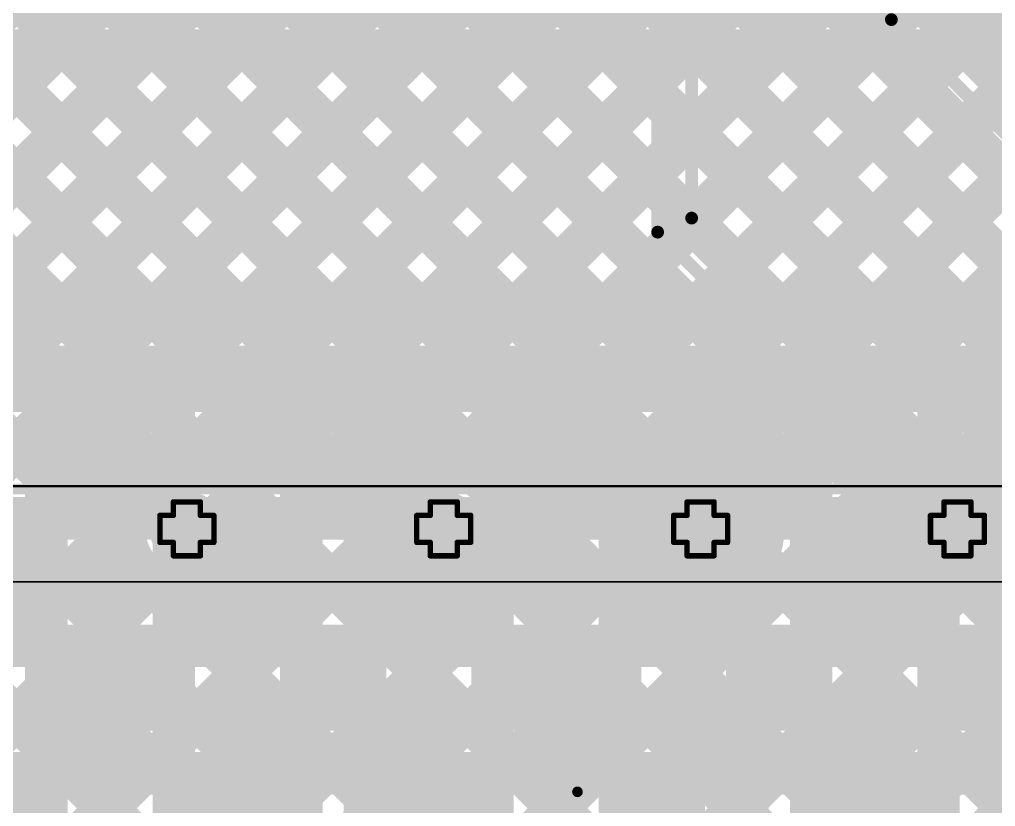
# Model space of a CAD drawing. Header units: millimetres. Extents: x 13 to 259, y -2 to 326.
# Drawn here: x 103.55 to 112.74, y 74.69 to 82.09 of the extents above; entities that cross this region are included whole.
import ezdxf

# ---------------------------------------------------------------- set-up
doc = ezdxf.new("R2010")
doc.units = ezdxf.units.MM
for name, color, linetype in [('BottomLayer', 5, 'Continuous'), ('BottomSolder', 6, 'Continuous'), ('ConnectLayer', 7, 'Continuous'), ('DrillDrawing', 1, 'Continuous'), ('Mechanical2', 216, 'Continuous'), ('Mechanical34', 56, 'Continuous'), ('MidLayer1', 16, 'Continuous'), ('MidLayer2', 76, 'Continuous'), ('MidLayer3', 90, 'Continuous'), ('MidLayer4', 156, 'Continuous'), ('MidLayer5', 130, 'Continuous'), ('MidLayer6', 216, 'Continuous'), ('MultiLayer', 9, 'Continuous'), ('TopLayer', 1, 'Continuous'), ('TopSolder', 216, 'Continuous')]:
    doc.layers.add(name, color=color, linetype=linetype)

msp = doc.modelspace()

# ---------------------------------------------------------------- linework, layer by layer
at = {"layer": 'BottomLayer', "const_width": 0.25}
for points in [[(104.998, 77.3, 1), (105.248, 77.3, 1)], [(107.4162, 77.3, 1), (107.6662, 77.3, 1)], [(109.8343, 77.3, 1), (110.0843, 77.3, 1)], [(112.2524, 77.3, 1), (112.5024, 77.3, 1)]]:
    msp.add_lwpolyline(points, format="xyb", close=True, dxfattribs=at)
at = {"layer": 'BottomSolder', "const_width": 0.3516}
for points in [[(104.9472, 77.3, 1), (105.2988, 77.3, 1)], [(107.3654, 77.3, 1), (107.717, 77.3, 1)], [(109.7835, 77.3, 1), (110.1351, 77.3, 1)], [(112.2016, 77.3, 1), (112.5532, 77.3, 1)]]:
    msp.add_lwpolyline(points, format="xyb", close=True, dxfattribs=at)
at = {"layer": 'ConnectLayer'}
for p, q in [((101.875, 77.7), (125.1812, 77.7)), ((123.7852, 76.8), (101.875, 76.8))]:
    msp.add_line(p, q, dxfattribs=at)
at = {"layer": 'ConnectLayer', "const_width": 0.4}
for points in [[(102.1605, 79.2502), (131.7888, 108.8785)], [(102.1605, 79.2502), (131.7888, 108.8785)], [(102.1717, 78.4129), (131.6469, 107.8881)], [(102.1717, 78.4129), (131.6469, 107.8881)], [(105.6198, 77.6184), (131.7941, 103.7927)], [(105.6198, 77.6184), (131.7941, 103.7927)], [(99.7316, 70.8816), (132.5598, 103.7099)], [(99.7316, 70.8816), (132.5598, 103.7099)], [(107.5867, 77.8882), (133.3283, 103.6298)], [(107.5867, 77.8882), (133.3283, 103.6298)], [(102.4287, 77.8214), (124.7282, 100.1209)], [(102.4287, 77.8214), (124.7282, 100.1209)], [(110.1135, 77.8695), (132.0626, 99.8185)], [(110.1135, 77.8695), (132.0626, 99.8185)], [(103.1468, 77.6909), (121.4747, 96.0189)], [(103.1468, 77.6909), (121.4747, 96.0189)], [(98.6542, 72.3498), (122.0601, 95.7557)], [(98.6542, 72.3498), (122.0601, 95.7557)], [(108.0822, 77.5352), (126.3353, 95.7883)], [(108.0822, 77.5352), (126.3353, 95.7883)], [(105.0365, 77.8836), (122.3789, 95.226)], [(105.0365, 77.8836), (122.3789, 95.226)], [(102.6386, 71.2431), (126.4562, 95.0607)], [(102.6386, 71.2431), (126.4562, 95.0607)], [(101.945, 79.8833), (116.8273, 94.7656)], [(101.945, 79.8833), (116.8273, 94.7656)], [(101.9102, 80.697), (114.7381, 93.5249)], [(101.9102, 80.697), (114.7381, 93.5249)], [(102.0686, 93.0926), (117.2743, 77.8869)], [(102.0686, 93.0926), (117.2743, 77.8869)], [(102.196, 92.1166), (116.7083, 77.6044)], [(102.196, 92.1166), (116.7083, 77.6044)], [(110.5325, 77.4399), (125.0662, 91.9736)], [(110.5325, 77.4399), (125.0662, 91.9736)], [(102.0384, 91.4257), (121.5796, 71.8845)], [(102.0384, 91.4257), (121.5796, 71.8845)], [(101.7373, 90.8783), (114.7293, 77.8863)], [(101.7373, 90.8783), (114.7293, 77.8863)], [(101.3245, 90.4425), (114.2478, 77.5192)], [(101.3245, 90.4425), (114.2478, 77.5192)], [(100.8025, 90.1161), (119.2042, 71.7144)], [(100.8025, 90.1161), (119.2042, 71.7144)], [(100.1477, 89.9223), (112.2056, 77.8644)], [(100.1477, 89.9223), (112.2056, 77.8644)], [(108.4792, 71.9925), (125.0116, 88.5249)], [(108.4792, 71.9925), (125.0116, 88.5249)], [(98.187, 87.6403), (113.1386, 72.6887)], [(98.187, 87.6403), (113.1386, 72.6887)], [(101.9365, 87.285), (111.8001, 77.4214)], [(101.9365, 87.285), (111.8001, 77.4214)], [(103.5853, 69.6442), (121.1917, 87.2506)], [(103.5853, 69.6442), (121.1917, 87.2506)], [(112.6251, 77.8355), (121.7519, 86.9623)], [(112.6251, 77.8355), (121.7519, 86.9623)], [(101.5703, 86.8027), (116.8879, 71.4851)], [(101.5703, 86.8027), (116.8879, 71.4851)], [(99.8774, 85.95), (106.4624, 79.365)], [(101.9102, 80.697), (107.1632, 85.95)], [(101.945, 79.8833), (108.0117, 85.95)], [(102.2753, 79.365), (108.8603, 85.95)], [(102.4229, 85.95), (109.0079, 79.365)], [(103.1238, 79.365), (109.7088, 85.95)], [(103.2715, 85.95), (109.8565, 79.365)], [(103.9723, 79.365), (110.5573, 85.95)], [(104.12, 85.95), (110.705, 79.365)], [(104.8208, 79.365), (111.4058, 85.95)], [(104.9685, 85.95), (111.5535, 79.365)], [(105.6694, 79.365), (112.2544, 85.95)], [(105.817, 85.95), (112.402, 79.365)], [(106.5179, 79.365), (113.1029, 85.95)], [(106.6656, 85.95), (113.2506, 79.365)], [(107.3664, 79.365), (113.9514, 85.95)], [(107.5141, 85.95), (114.0991, 79.365)], [(108.2149, 79.365), (114.8, 85.95)], [(108.3626, 85.95), (114.9476, 79.365)], [(109.0635, 79.365), (115.6485, 85.95)], [(109.2112, 85.95), (115.7962, 79.365)], [(109.912, 79.365), (116.497, 85.95)], [(110.7605, 79.365), (117.3455, 85.95)], [(111.6091, 79.365), (118.1941, 85.95)], [(112.4576, 79.365), (119.0426, 85.95)], [(101.9274, 85.597), (109.6963, 77.8281)], [(101.9274, 85.597), (109.6963, 77.8281)], [(101.9274, 85.597), (108.1594, 79.365)], [(101.5218, 85.1541), (109.3693, 77.3066)], [(101.5218, 85.1541), (109.3693, 77.3066)], [(101.5218, 85.1541), (107.3109, 79.365)], [(98.6987, 84.5831), (111.5046, 71.7771)], [(98.6987, 84.5831), (111.5046, 71.7771)], [(98.6987, 84.5831), (103.9168, 79.365)], [(101.837, 83.1419), (107.1985, 77.7803)], [(101.837, 83.1419), (107.1985, 77.7803)], [(101.837, 83.1419), (105.6138, 79.365)], [(101.2337, 82.8966), (106.9673, 77.163)], [(101.2337, 82.8966), (106.9673, 77.163)], [(101.2337, 82.8966), (104.7653, 79.365)], [(90.3017, 68.24), (103.8617, 81.8)], [(91.1503, 68.24), (104.7103, 81.8)], [(91.9988, 68.24), (105.5588, 81.8)], [(92.8473, 68.24), (106.4073, 81.8)], [(93.6958, 68.24), (107.2558, 81.8)], [(94.5444, 68.24), (108.1044, 81.8)], [(95.3929, 68.24), (108.9529, 81.8)], [(96.2414, 68.24), (109.8014, 81.8)], [(97.09, 68.24), (110.6499, 81.8)], [(97.8303, 81.8), (125.2405, 81.8)], [(97.9385, 68.24), (111.4985, 81.8)], [(98.0877, 81.8), (111.6477, 68.24)], [(98.787, 68.24), (112.347, 81.8)], [(98.9362, 81.8), (112.4962, 68.24)], [(99.6355, 68.24), (113.1955, 81.8)], [(99.7847, 81.8), (113.3447, 68.24)], [(100.4841, 68.24), (114.0441, 81.8)], [(100.6332, 81.8), (114.1932, 68.24)], [(101.3326, 68.24), (114.8926, 81.8)], [(101.4818, 81.8), (115.0418, 68.24)], [(102.1811, 68.24), (115.7411, 81.8)], [(102.3303, 81.8), (115.8903, 68.24)], [(103.0296, 68.24), (116.5896, 81.8)], [(103.1788, 81.8), (116.7388, 68.24)], [(103.8782, 68.24), (117.4382, 81.8)], [(104.0274, 81.8), (117.5874, 68.24)], [(104.7267, 68.24), (118.2867, 81.8)], [(104.8759, 81.8), (118.4359, 68.24)], [(105.5752, 68.24), (119.1352, 81.8)], [(105.7244, 81.8), (119.2844, 68.24)], [(106.4238, 68.24), (119.9838, 81.8)], [(106.5729, 81.8), (120.1329, 68.24)], [(107.4215, 81.8), (120.9815, 68.24)], [(108.27, 81.8), (121.83, 68.24)], [(109.1185, 81.8), (122.6785, 68.24)], [(109.9671, 81.8), (123.527, 68.24)], [(110.8156, 81.8), (124.3756, 68.24)], [(111.6641, 81.8), (125.2241, 68.24)], [(112.5126, 81.8), (126.0726, 68.24)], [(97.8303, 81.2088), (110.7991, 68.24)], [(101.8554, 80.5778), (104.711, 77.7223)], [(101.8554, 80.5778), (104.711, 77.7223)], [(97.7406, 80.45), (109.9506, 68.24)], [(102.1049, 79.4799), (111.0125, 70.5722)], [(102.1049, 79.4799), (111.0125, 70.5722)], [(102.1357, 79.365), (121.7144, 79.365)], [(68.2908, 78.825), (131.6358, 78.825)], [(103.7998, 68.24), (103.7998, 78.825)], [(104.3998, 68.24), (104.3998, 78.825)], [(104.9998, 68.24), (104.9998, 78.825)], [(105.5998, 68.24), (105.5998, 78.825)], [(106.1998, 68.24), (106.1998, 78.825)], [(106.7998, 68.24), (106.7998, 78.825)], [(107.3998, 68.24), (107.3998, 78.825)], [(107.9998, 68.24), (107.9998, 78.825)], [(108.5998, 68.24), (108.5998, 78.825)], [(109.1998, 68.24), (109.1998, 78.825)], [(109.7998, 68.24), (109.7998, 78.825)], [(110.3998, 68.24), (110.3998, 78.825)], [(110.9998, 68.24), (110.9998, 78.825)], [(111.5998, 68.24), (111.5998, 78.825)], [(112.1998, 68.24), (112.1998, 78.825)], [(112.7998, 68.24), (112.7998, 78.825)], [(68.258, 78.5998), (131.6685, 78.5998)], [(68.24, 77.9998), (133.1439, 77.9998)], [(103.2714, 77.4648), (108.6785, 72.0577)], [(103.2714, 77.4648), (108.6785, 72.0577)], [(68.24, 77.3998), (132.9186, 77.3998)], [(99.1254, 71.9726), (104.5394, 77.3865)], [(99.1254, 71.9726), (104.5394, 77.3865)], [(101.7045, 77.3346), (109.4299, 69.6092)], [(101.7045, 77.3346), (109.4299, 69.6092)], [(101.6142, 71.9158), (106.9529, 77.2545)], [(101.6142, 71.9158), (106.9529, 77.2545)], [(104.3082, 72.0641), (109.3898, 77.1458)], [(104.3082, 72.0641), (109.3898, 77.1458)], [(106.7949, 72.0053), (111.842, 77.0523)], [(106.7949, 72.0053), (111.842, 77.0523)], [(110.4874, 77.037), (118.0729, 69.4516)], [(110.4874, 77.037), (118.0729, 69.4516)], [(101.2821, 76.9085), (106.209, 71.9816)], [(101.2821, 76.9085), (106.209, 71.9816)], [(108.0215, 76.9574), (112.4651, 72.5137)], [(108.0215, 76.9574), (112.4651, 72.5137)], [(109.2201, 71.8849), (114.306, 76.9708)], [(109.2201, 71.8849), (114.306, 76.9708)], [(68.24, 76.7998), (140.6197, 76.7998)], [(99.4891, 71.4876), (104.8047, 76.8033)], [(99.4891, 71.4876), (104.8047, 76.8033)], [(103.0593, 76.8284), (108.1941, 71.6936)], [(103.0593, 76.8284), (108.1941, 71.6936)], [(105.5453, 76.888), (111.1899, 71.2433)], [(105.5453, 76.888), (111.1899, 71.2433)], [(102.4503, 71.9033), (107.3059, 76.7589)], [(102.4503, 71.9033), (107.3059, 76.7589)], [(104.8323, 71.7397), (109.8194, 76.7268)], [(104.8323, 71.7397), (109.8194, 76.7268)], [(107.158, 71.5198), (112.3489, 76.7107)], [(107.158, 71.5198), (112.3489, 76.7107)], [(107.4042, 76.7261), (111.9297, 72.2006)], [(107.4042, 76.7261), (111.9297, 72.2006)], [(109.3681, 71.1843), (114.9038, 76.72)], [(109.3681, 71.1843), (114.9038, 76.72)], [(109.9658, 76.71), (114.0674, 72.6085)], [(109.9658, 76.71), (114.0674, 72.6085)], [(112.4988, 76.7226), (117.229, 71.9924)], [(112.4988, 76.7226), (117.229, 71.9924)], [(68.24, 76.1998), (141.7249, 76.1998)], [(68.24, 75.5998), (134.4732, 75.5998)], [(68.24, 74.9998), (134.3518, 74.9998)]]:
    msp.add_lwpolyline(points, dxfattribs=at)
at = {"layer": 'ConnectLayer'}
for points, const_width in [([(103.7617, 81.8, 1), (103.9617, 81.8, 1)], 0.2), ([(103.9274, 81.8, 1), (104.1274, 81.8, 1)], 0.2), ([(104.6103, 81.8, 1), (104.8103, 81.8, 1)], 0.2), ([(104.7759, 81.8, 1), (104.9759, 81.8, 1)], 0.2), ([(105.4588, 81.8, 1), (105.6588, 81.8, 1)], 0.2), ([(105.6244, 81.8, 1), (105.8244, 81.8, 1)], 0.2), ([(106.3073, 81.8, 1), (106.5073, 81.8, 1)], 0.2), ([(106.4729, 81.8, 1), (106.6729, 81.8, 1)], 0.2), ([(107.1558, 81.8, 1), (107.3558, 81.8, 1)], 0.2), ([(107.3215, 81.8, 1), (107.5215, 81.8, 1)], 0.2), ([(108.0044, 81.8, 1), (108.2044, 81.8, 1)], 0.2), ([(108.17, 81.8, 1), (108.37, 81.8, 1)], 0.2), ([(108.8529, 81.8, 1), (109.0529, 81.8, 1)], 0.2), ([(109.0185, 81.8, 1), (109.2185, 81.8, 1)], 0.2), ([(109.7014, 81.8, 1), (109.9014, 81.8, 1)], 0.2), ([(109.8671, 81.8, 1), (110.0671, 81.8, 1)], 0.2), ([(110.5499, 81.8, 1), (110.7499, 81.8, 1)], 0.2), ([(110.7156, 81.8, 1), (110.9156, 81.8, 1)], 0.2), ([(111.3985, 81.8, 1), (111.5985, 81.8, 1)], 0.2), ([(111.5641, 81.8, 1), (111.7641, 81.8, 1)], 0.2), ([(112.247, 81.8, 1), (112.447, 81.8, 1)], 0.2), ([(112.4126, 81.8, 1), (112.6126, 81.8, 1)], 0.2), ([(103.8168, 79.365, 1), (104.0168, 79.365, 1)], 0.2), ([(103.8723, 79.365, 1), (104.0723, 79.365, 1)], 0.2), ([(104.6653, 79.365, 1), (104.8653, 79.365, 1)], 0.2), ([(104.7208, 79.365, 1), (104.9208, 79.365, 1)], 0.2), ([(105.5138, 79.365, 1), (105.7138, 79.365, 1)], 0.2), ([(105.5694, 79.365, 1), (105.7694, 79.365, 1)], 0.2), ([(106.3624, 79.365, 1), (106.5624, 79.365, 1)], 0.2), ([(106.4179, 79.365, 1), (106.6179, 79.365, 1)], 0.2), ([(107.2109, 79.365, 1), (107.4109, 79.365, 1)], 0.2), ([(107.2664, 79.365, 1), (107.4664, 79.365, 1)], 0.2), ([(108.0594, 79.365, 1), (108.2594, 79.365, 1)], 0.2), ([(108.115, 79.365, 1), (108.3149, 79.365, 1)], 0.2), ([(108.9079, 79.365, 1), (109.1079, 79.365, 1)], 0.2), ([(108.9635, 79.365, 1), (109.1635, 79.365, 1)], 0.2), ([(109.7565, 79.365, 1), (109.9565, 79.365, 1)], 0.2), ([(109.812, 79.365, 1), (110.012, 79.365, 1)], 0.2), ([(110.605, 79.365, 1), (110.805, 79.365, 1)], 0.2), ([(110.6605, 79.365, 1), (110.8605, 79.365, 1)], 0.2), ([(111.4535, 79.365, 1), (111.6535, 79.365, 1)], 0.2), ([(111.5091, 79.365, 1), (111.7091, 79.365, 1)], 0.2), ([(112.302, 79.365, 1), (112.502, 79.365, 1)], 0.2), ([(112.3576, 79.365, 1), (112.5576, 79.365, 1)], 0.2), ([(103.6998, 78.825, 1), (103.8998, 78.825, 1)], 0.2), ([(104.2998, 78.825, 1), (104.4998, 78.825, 1)], 0.2), ([(104.8998, 78.825, 1), (105.0998, 78.825, 1)], 0.2), ([(105.4998, 78.825, 1), (105.6998, 78.825, 1)], 0.2), ([(106.0998, 78.825, 1), (106.2998, 78.825, 1)], 0.2), ([(106.6998, 78.825, 1), (106.8998, 78.825, 1)], 0.2), ([(107.2998, 78.825, 1), (107.4998, 78.825, 1)], 0.2), ([(107.8998, 78.825, 1), (108.0998, 78.825, 1)], 0.2), ([(108.4998, 78.825, 1), (108.6998, 78.825, 1)], 0.2), ([(109.0998, 78.825, 1), (109.2998, 78.825, 1)], 0.2), ([(109.6998, 78.825, 1), (109.8998, 78.825, 1)], 0.2), ([(110.2998, 78.825, 1), (110.4998, 78.825, 1)], 0.2), ([(110.8998, 78.825, 1), (111.0998, 78.825, 1)], 0.2), ([(111.4998, 78.825, 1), (111.6998, 78.825, 1)], 0.2), ([(112.0998, 78.825, 1), (112.2998, 78.825, 1)], 0.2), ([(112.6998, 78.825, 1), (112.8998, 78.825, 1)], 0.2), ([(105.713, 77.3, 1), (104.533, 77.3, 1)], 0.4), ([(105.713, 77.3, 1), (104.533, 77.3, 1)], 0.4), ([(104.9365, 77.8836, 1), (105.1365, 77.8836, 1)], 0.2), ([(104.9365, 77.8836, 1), (105.1365, 77.8836, 1)], 0.2), ([(108.1312, 77.3, 1), (106.9512, 77.3, 1)], 0.4), ([(108.1312, 77.3, 1), (106.9512, 77.3, 1)], 0.4), ([(107.4867, 77.8882, 1), (107.6867, 77.8882, 1)], 0.2), ([(107.4867, 77.8882, 1), (107.6867, 77.8882, 1)], 0.2), ([(110.5493, 77.3, 1), (109.3693, 77.3, 1)], 0.4), ([(110.5493, 77.3, 1), (109.3693, 77.3, 1)], 0.4), ([(109.5963, 77.8281, 1), (109.7963, 77.8281, 1)], 0.2), ([(109.5963, 77.8281, 1), (109.7963, 77.8281, 1)], 0.2), ([(110.0135, 77.8695, 1), (110.2135, 77.8695, 1)], 0.2), ([(110.0135, 77.8695, 1), (110.2135, 77.8695, 1)], 0.2), ([(112.9674, 77.3, 1), (111.7874, 77.3, 1)], 0.4), ([(112.9674, 77.3, 1), (111.7874, 77.3, 1)], 0.4), ([(112.1056, 77.8644, 1), (112.3056, 77.8644, 1)], 0.2), ([(112.1056, 77.8644, 1), (112.3056, 77.8644, 1)], 0.2), ([(112.5251, 77.8355, 1), (112.7251, 77.8355, 1)], 0.2), ([(112.5251, 77.8355, 1), (112.7251, 77.8355, 1)], 0.2), ([(104.611, 77.7223, 1), (104.811, 77.7223, 1)], 0.2), ([(104.611, 77.7223, 1), (104.811, 77.7223, 1)], 0.2), ([(107.0985, 77.7803, 1), (107.2985, 77.7803, 1)], 0.2), ([(107.0985, 77.7803, 1), (107.2985, 77.7803, 1)], 0.2), ([(105.5198, 77.6184, 1), (105.7198, 77.6184, 1)], 0.2), ([(105.5198, 77.6184, 1), (105.7198, 77.6184, 1)], 0.2), ([(107.9822, 77.5352, 1), (108.1822, 77.5352, 1)], 0.2), ([(107.9822, 77.5352, 1), (108.1822, 77.5352, 1)], 0.2), ([(110.4325, 77.4399, 1), (110.6325, 77.4399, 1)], 0.2), ([(110.4325, 77.4399, 1), (110.6325, 77.4399, 1)], 0.2), ([(104.4394, 77.3865, 1), (104.6394, 77.3865, 1)], 0.2), ([(104.4394, 77.3865, 1), (104.6394, 77.3865, 1)], 0.2), ([(111.7001, 77.4214, 1), (111.9001, 77.4214, 1)], 0.2), ([(111.7001, 77.4214, 1), (111.9001, 77.4214, 1)], 0.2), ([(104.433, 77.3, 1), (104.633, 77.3, 1)], 0.2), ([(104.433, 77.3, 1), (104.633, 77.3, 1)], 0.2), ([(105.613, 77.3, 1), (105.813, 77.3, 1)], 0.2), ([(105.613, 77.3, 1), (105.813, 77.3, 1)], 0.2), ([(106.8512, 77.3, 1), (107.0512, 77.3, 1)], 0.2), ([(106.8512, 77.3, 1), (107.0512, 77.3, 1)], 0.2), ([(108.0312, 77.3, 1), (108.2312, 77.3, 1)], 0.2), ([(108.0312, 77.3, 1), (108.2312, 77.3, 1)], 0.2), ([(109.2693, 77.3066, 1), (109.4693, 77.3066, 1)], 0.2), ([(109.2693, 77.3066, 1), (109.4693, 77.3066, 1)], 0.2), ([(109.2693, 77.3, 1), (109.4693, 77.3, 1)], 0.2), ([(109.2693, 77.3, 1), (109.4693, 77.3, 1)], 0.2), ([(110.4493, 77.3, 1), (110.6493, 77.3, 1)], 0.2), ([(110.4493, 77.3, 1), (110.6493, 77.3, 1)], 0.2), ([(111.6874, 77.3, 1), (111.8874, 77.3, 1)], 0.2), ([(111.6874, 77.3, 1), (111.8874, 77.3, 1)], 0.2), ([(106.8529, 77.2545, 1), (107.0529, 77.2545, 1)], 0.2), ([(106.8529, 77.2545, 1), (107.0529, 77.2545, 1)], 0.2), ([(106.8673, 77.163, 1), (107.0673, 77.163, 1)], 0.2), ([(106.8673, 77.163, 1), (107.0673, 77.163, 1)], 0.2), ([(109.2898, 77.1458, 1), (109.4898, 77.1458, 1)], 0.2), ([(109.2898, 77.1458, 1), (109.4898, 77.1458, 1)], 0.2), ([(110.3874, 77.037, 1), (110.5874, 77.037, 1)], 0.2), ([(110.3874, 77.037, 1), (110.5874, 77.037, 1)], 0.2), ([(111.742, 77.0523, 1), (111.942, 77.0523, 1)], 0.2), ([(111.742, 77.0523, 1), (111.942, 77.0523, 1)], 0.2), ([(107.9215, 76.9574, 1), (108.1215, 76.9574, 1)], 0.2), ([(107.9215, 76.9574, 1), (108.1215, 76.9574, 1)], 0.2), ([(104.7047, 76.8033, 1), (104.9047, 76.8033, 1)], 0.2), ([(104.7047, 76.8033, 1), (104.9047, 76.8033, 1)], 0.2), ([(105.4453, 76.888, 1), (105.6453, 76.888, 1)], 0.2), ([(105.4453, 76.888, 1), (105.6453, 76.888, 1)], 0.2), ([(107.2059, 76.7589, 1), (107.4059, 76.7589, 1)], 0.2), ([(107.2059, 76.7589, 1), (107.4059, 76.7589, 1)], 0.2), ([(107.3042, 76.7261, 1), (107.5042, 76.7261, 1)], 0.2), ([(107.3042, 76.7261, 1), (107.5042, 76.7261, 1)], 0.2), ([(109.7194, 76.7268, 1), (109.9194, 76.7268, 1)], 0.2), ([(109.7194, 76.7268, 1), (109.9194, 76.7268, 1)], 0.2), ([(109.8658, 76.71, 1), (110.0658, 76.71, 1)], 0.2), ([(109.8658, 76.71, 1), (110.0658, 76.71, 1)], 0.2), ([(112.2489, 76.7107, 1), (112.4489, 76.7107, 1)], 0.2), ([(112.2489, 76.7107, 1), (112.4489, 76.7107, 1)], 0.2), ([(112.3988, 76.7226, 1), (112.5988, 76.7226, 1)], 0.2), ([(112.3988, 76.7226, 1), (112.5988, 76.7226, 1)], 0.2)]:
    msp.add_lwpolyline(points, format="xyb", close=True, dxfattribs=dict(at, const_width=const_width))
at = {"layer": 'DrillDrawing', "const_width": 0.0508}
for points in [[(104.996, 77.427), (104.996, 77.554)], [(104.996, 77.554), (105.25, 77.554)], [(105.25, 77.427), (105.25, 77.554)], [(107.4142, 77.427), (107.4142, 77.554)], [(107.4142, 77.554), (107.6682, 77.554)], [(107.6682, 77.427), (107.6682, 77.554)], [(109.8323, 77.427), (109.8323, 77.554)], [(109.8323, 77.554), (110.0863, 77.554)], [(110.0863, 77.427), (110.0863, 77.554)], [(112.2504, 77.427), (112.2504, 77.554)], [(112.2504, 77.554), (112.5044, 77.554)], [(112.5044, 77.427), (112.5044, 77.554)], [(104.869, 77.173), (104.869, 77.427)], [(104.869, 77.427), (104.996, 77.427)], [(105.25, 77.427), (105.377, 77.427)], [(105.377, 77.173), (105.377, 77.427)], [(107.2872, 77.173), (107.2872, 77.427)], [(107.2872, 77.427), (107.4142, 77.427)], [(107.6682, 77.427), (107.7952, 77.427)], [(107.7952, 77.173), (107.7952, 77.427)], [(109.7053, 77.173), (109.7053, 77.427)], [(109.7053, 77.427), (109.8323, 77.427)], [(110.0863, 77.427), (110.2133, 77.427)], [(110.2133, 77.173), (110.2133, 77.427)], [(112.1234, 77.173), (112.1234, 77.427)], [(112.1234, 77.427), (112.2504, 77.427)], [(112.5044, 77.427), (112.6314, 77.427)], [(112.6314, 77.173), (112.6314, 77.427)], [(104.869, 77.173), (104.996, 77.173)], [(104.996, 77.046), (104.996, 77.173)], [(105.25, 77.173), (105.377, 77.173)], [(105.25, 77.046), (105.25, 77.173)], [(107.2872, 77.173), (107.4142, 77.173)], [(107.4142, 77.046), (107.4142, 77.173)], [(107.6682, 77.173), (107.7952, 77.173)], [(107.6682, 77.046), (107.6682, 77.173)], [(109.7053, 77.173), (109.8323, 77.173)], [(109.8323, 77.046), (109.8323, 77.173)], [(110.0863, 77.173), (110.2133, 77.173)], [(110.0863, 77.046), (110.0863, 77.173)], [(112.1234, 77.173), (112.2504, 77.173)], [(112.2504, 77.046), (112.2504, 77.173)], [(112.5044, 77.173), (112.6314, 77.173)], [(112.5044, 77.046), (112.5044, 77.173)], [(104.996, 77.046), (105.25, 77.046)], [(107.4142, 77.046), (107.6682, 77.046)], [(109.8323, 77.046), (110.0863, 77.046)], [(112.2504, 77.046), (112.5044, 77.046)]]:
    msp.add_lwpolyline(points, dxfattribs=at)
at = {"layer": 'DrillDrawing', "const_width": 0.0254}
for points in [[(104.9833, 77.554, 1), (105.0087, 77.554, 1)], [(104.9833, 77.554, 1), (105.0087, 77.554, 1)], [(105.2373, 77.554, 1), (105.2627, 77.554, 1)], [(105.2373, 77.554, 1), (105.2627, 77.554, 1)], [(107.4015, 77.554, 1), (107.4269, 77.554, 1)], [(107.4015, 77.554, 1), (107.4269, 77.554, 1)], [(107.6555, 77.554, 1), (107.6809, 77.554, 1)], [(107.6555, 77.554, 1), (107.6809, 77.554, 1)], [(109.8196, 77.554, 1), (109.845, 77.554, 1)], [(109.8196, 77.554, 1), (109.845, 77.554, 1)], [(110.0736, 77.554, 1), (110.099, 77.554, 1)], [(110.0736, 77.554, 1), (110.099, 77.554, 1)], [(112.2377, 77.554, 1), (112.2631, 77.554, 1)], [(112.2377, 77.554, 1), (112.2631, 77.554, 1)], [(112.4917, 77.554, 1), (112.5171, 77.554, 1)], [(112.4917, 77.554, 1), (112.5171, 77.554, 1)], [(104.8563, 77.427, 1), (104.8817, 77.427, 1)], [(104.8563, 77.427, 1), (104.8817, 77.427, 1)], [(104.9833, 77.427, 1), (105.0087, 77.427, 1)], [(104.9833, 77.427, 1), (105.0087, 77.427, 1)], [(105.2373, 77.427, 1), (105.2627, 77.427, 1)], [(105.2373, 77.427, 1), (105.2627, 77.427, 1)], [(105.3643, 77.427, 1), (105.3897, 77.427, 1)], [(105.3643, 77.427, 1), (105.3897, 77.427, 1)], [(107.2745, 77.427, 1), (107.2999, 77.427, 1)], [(107.2745, 77.427, 1), (107.2999, 77.427, 1)], [(107.4015, 77.427, 1), (107.4269, 77.427, 1)], [(107.4015, 77.427, 1), (107.4269, 77.427, 1)], [(107.6555, 77.427, 1), (107.6809, 77.427, 1)], [(107.6555, 77.427, 1), (107.6809, 77.427, 1)], [(107.7825, 77.427, 1), (107.8079, 77.427, 1)], [(107.7825, 77.427, 1), (107.8079, 77.427, 1)], [(109.6926, 77.427, 1), (109.718, 77.427, 1)], [(109.6926, 77.427, 1), (109.718, 77.427, 1)], [(109.8196, 77.427, 1), (109.845, 77.427, 1)], [(109.8196, 77.427, 1), (109.845, 77.427, 1)], [(110.0736, 77.427, 1), (110.099, 77.427, 1)], [(110.0736, 77.427, 1), (110.099, 77.427, 1)], [(110.2006, 77.427, 1), (110.226, 77.427, 1)], [(110.2006, 77.427, 1), (110.226, 77.427, 1)], [(112.1107, 77.427, 1), (112.1361, 77.427, 1)], [(112.1107, 77.427, 1), (112.1361, 77.427, 1)], [(112.2377, 77.427, 1), (112.2631, 77.427, 1)], [(112.2377, 77.427, 1), (112.2631, 77.427, 1)], [(112.4917, 77.427, 1), (112.5171, 77.427, 1)], [(112.4917, 77.427, 1), (112.5171, 77.427, 1)], [(112.6187, 77.427, 1), (112.6441, 77.427, 1)], [(112.6187, 77.427, 1), (112.6441, 77.427, 1)], [(104.8563, 77.173, 1), (104.8817, 77.173, 1)], [(104.8563, 77.173, 1), (104.8817, 77.173, 1)], [(104.9833, 77.173, 1), (105.0087, 77.173, 1)], [(104.9833, 77.173, 1), (105.0087, 77.173, 1)], [(105.2373, 77.173, 1), (105.2627, 77.173, 1)], [(105.2373, 77.173, 1), (105.2627, 77.173, 1)], [(105.3643, 77.173, 1), (105.3897, 77.173, 1)], [(105.3643, 77.173, 1), (105.3897, 77.173, 1)], [(107.2745, 77.173, 1), (107.2999, 77.173, 1)], [(107.2745, 77.173, 1), (107.2999, 77.173, 1)], [(107.4015, 77.173, 1), (107.4269, 77.173, 1)], [(107.4015, 77.173, 1), (107.4269, 77.173, 1)], [(107.6555, 77.173, 1), (107.6809, 77.173, 1)], [(107.6555, 77.173, 1), (107.6809, 77.173, 1)], [(107.7825, 77.173, 1), (107.8079, 77.173, 1)], [(107.7825, 77.173, 1), (107.8079, 77.173, 1)], [(109.6926, 77.173, 1), (109.718, 77.173, 1)], [(109.6926, 77.173, 1), (109.718, 77.173, 1)], [(109.8196, 77.173, 1), (109.845, 77.173, 1)], [(109.8196, 77.173, 1), (109.845, 77.173, 1)], [(110.0736, 77.173, 1), (110.099, 77.173, 1)], [(110.0736, 77.173, 1), (110.099, 77.173, 1)], [(110.2006, 77.173, 1), (110.226, 77.173, 1)], [(110.2006, 77.173, 1), (110.226, 77.173, 1)], [(112.1107, 77.173, 1), (112.1361, 77.173, 1)], [(112.1107, 77.173, 1), (112.1361, 77.173, 1)], [(112.2377, 77.173, 1), (112.2631, 77.173, 1)], [(112.2377, 77.173, 1), (112.2631, 77.173, 1)], [(112.4917, 77.173, 1), (112.5171, 77.173, 1)], [(112.4917, 77.173, 1), (112.5171, 77.173, 1)], [(112.6187, 77.173, 1), (112.6441, 77.173, 1)], [(112.6187, 77.173, 1), (112.6441, 77.173, 1)], [(104.9833, 77.046, 1), (105.0087, 77.046, 1)], [(104.9833, 77.046, 1), (105.0087, 77.046, 1)], [(105.2373, 77.046, 1), (105.2627, 77.046, 1)], [(105.2373, 77.046, 1), (105.2627, 77.046, 1)], [(107.4015, 77.046, 1), (107.4269, 77.046, 1)], [(107.4015, 77.046, 1), (107.4269, 77.046, 1)], [(107.6555, 77.046, 1), (107.6809, 77.046, 1)], [(107.6555, 77.046, 1), (107.6809, 77.046, 1)], [(109.8196, 77.046, 1), (109.845, 77.046, 1)], [(109.8196, 77.046, 1), (109.845, 77.046, 1)], [(110.0736, 77.046, 1), (110.099, 77.046, 1)], [(110.0736, 77.046, 1), (110.099, 77.046, 1)], [(112.2377, 77.046, 1), (112.2631, 77.046, 1)], [(112.2377, 77.046, 1), (112.2631, 77.046, 1)], [(112.4917, 77.046, 1), (112.5171, 77.046, 1)], [(112.4917, 77.046, 1), (112.5171, 77.046, 1)]]:
    msp.add_lwpolyline(points, format="xyb", close=True, dxfattribs=at)
at = {"layer": 'Mechanical2', "const_width": 0.1}
msp.add_lwpolyline([(108.8, 74.825), (108.8, 128.725)], dxfattribs=at)
at = {"layer": 'Mechanical2', "const_width": 0.05}
msp.add_lwpolyline([(108.775, 74.825, 1), (108.825, 74.825, 1)], format="xyb", close=True, dxfattribs=at)
at = {"layer": 'Mechanical34', "const_width": 0.1}
for points in [[(101.55, 77.675), (122.35, 77.675)], [(70.8, 76.8), (124.755, 76.8)]]:
    msp.add_lwpolyline(points, dxfattribs=at)
at = {"layer": 'MidLayer1', "const_width": 0.25}
for points in [[(104.998, 77.3, 1), (105.248, 77.3, 1)], [(107.4162, 77.3, 1), (107.6662, 77.3, 1)], [(109.8343, 77.3, 1), (110.0843, 77.3, 1)], [(112.2524, 77.3, 1), (112.5024, 77.3, 1)]]:
    msp.add_lwpolyline(points, format="xyb", close=True, dxfattribs=at)
at = {"layer": 'MidLayer2', "const_width": 0.25}
for points in [[(104.998, 77.3, 1), (105.248, 77.3, 1)], [(107.4162, 77.3, 1), (107.6662, 77.3, 1)], [(109.8343, 77.3, 1), (110.0843, 77.3, 1)], [(112.2524, 77.3, 1), (112.5024, 77.3, 1)]]:
    msp.add_lwpolyline(points, format="xyb", close=True, dxfattribs=at)
at = {"layer": 'MidLayer3', "const_width": 0.25}
for points in [[(104.998, 77.3, 1), (105.248, 77.3, 1)], [(107.4162, 77.3, 1), (107.6662, 77.3, 1)], [(109.8343, 77.3, 1), (110.0843, 77.3, 1)], [(112.2524, 77.3, 1), (112.5024, 77.3, 1)]]:
    msp.add_lwpolyline(points, format="xyb", close=True, dxfattribs=at)
at = {"layer": 'MidLayer4', "const_width": 0.12}
for points in [[(111.7551, 82.0925), (111.7551, 95.0293)], [(109.875, 80.225), (109.875, 93.7951)], [(109.5551, 80.0925), (109.5551, 93.6626)], [(112.075, 82.225), (113.6355, 80.6646)], [(111.7551, 82.0925), (113.5223, 80.3252)], [(109.875, 80.225), (113.8051, 76.295)], [(109.5551, 80.0925), (113.6725, 75.975)]]:
    msp.add_lwpolyline(points, dxfattribs=at)
at = {"layer": 'MidLayer4'}
for points, const_width in [([(111.7251, 82.0925, 1), (111.7851, 82.0925, 1)], 0.06), ([(111.7251, 82.0925, 1), (111.7851, 82.0925, 1)], 0.06), ([(109.845, 80.225, 1), (109.905, 80.225, 1)], 0.06), ([(109.845, 80.225, 1), (109.905, 80.225, 1)], 0.06), ([(109.5251, 80.0925, 1), (109.5851, 80.0925, 1)], 0.06), ([(109.5251, 80.0925, 1), (109.5851, 80.0925, 1)], 0.06), ([(104.998, 77.3, 1), (105.248, 77.3, 1)], 0.25), ([(107.4162, 77.3, 1), (107.6662, 77.3, 1)], 0.25), ([(109.8343, 77.3, 1), (110.0843, 77.3, 1)], 0.25), ([(112.2524, 77.3, 1), (112.5024, 77.3, 1)], 0.25)]:
    msp.add_lwpolyline(points, format="xyb", close=True, dxfattribs=dict(at, const_width=const_width))
at = {"layer": 'MidLayer5', "const_width": 0.25}
for points in [[(104.998, 77.3, 1), (105.248, 77.3, 1)], [(107.4162, 77.3, 1), (107.6662, 77.3, 1)], [(109.8343, 77.3, 1), (110.0843, 77.3, 1)], [(112.2524, 77.3, 1), (112.5024, 77.3, 1)]]:
    msp.add_lwpolyline(points, format="xyb", close=True, dxfattribs=at)
at = {"layer": 'MidLayer6', "const_width": 0.25}
for points in [[(104.998, 77.3, 1), (105.248, 77.3, 1)], [(107.4162, 77.3, 1), (107.6662, 77.3, 1)], [(109.8343, 77.3, 1), (110.0843, 77.3, 1)], [(112.2524, 77.3, 1), (112.5024, 77.3, 1)]]:
    msp.add_lwpolyline(points, format="xyb", close=True, dxfattribs=at)
at = {"layer": 'MultiLayer', "const_width": 0.25}
for points in [[(104.998, 77.3, 1), (105.248, 77.3, 1)], [(107.4162, 77.3, 1), (107.6662, 77.3, 1)], [(109.8343, 77.3, 1), (110.0843, 77.3, 1)], [(112.2524, 77.3, 1), (112.5024, 77.3, 1)]]:
    msp.add_lwpolyline(points, format="xyb", close=True, dxfattribs=at)
at = {"layer": 'TopLayer'}
for p, q in [((123.6823, 77.706), (99.0998, 77.706)), ((99.1012, 76.8058), (124.595, 76.8058))]:
    msp.add_line(p, q, dxfattribs=at)
at = {"layer": 'TopLayer', "const_width": 0.25}
for points in [[(104.998, 77.3, 1), (105.248, 77.3, 1)], [(107.4162, 77.3, 1), (107.6662, 77.3, 1)], [(109.8343, 77.3, 1), (110.0843, 77.3, 1)], [(112.2524, 77.3, 1), (112.5024, 77.3, 1)]]:
    msp.add_lwpolyline(points, format="xyb", close=True, dxfattribs=at)
at = {"layer": 'TopSolder', "const_width": 0.3516}
for points in [[(104.9472, 77.3, 1), (105.2988, 77.3, 1)], [(107.3654, 77.3, 1), (107.717, 77.3, 1)], [(109.7835, 77.3, 1), (110.1351, 77.3, 1)], [(112.2016, 77.3, 1), (112.5532, 77.3, 1)]]:
    msp.add_lwpolyline(points, format="xyb", close=True, dxfattribs=at)

doc.saveas('drawing.dxf')
